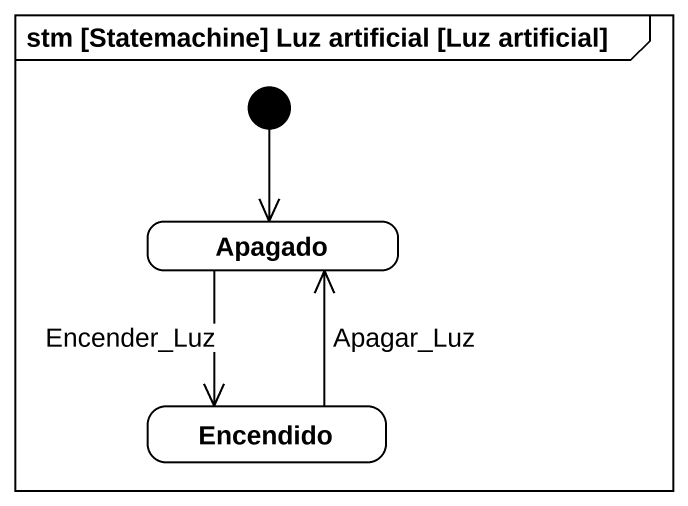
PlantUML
@startuml
mainframe stm [Statemachine] Luz artificial [Luz artificial]
hide empty description
state Apagado
state Encendido
[*] --> Apagado
Apagado --> Encendido : Encender_Luz
Encendido -up-> Apagado : Apagar_Luz
@enduml
